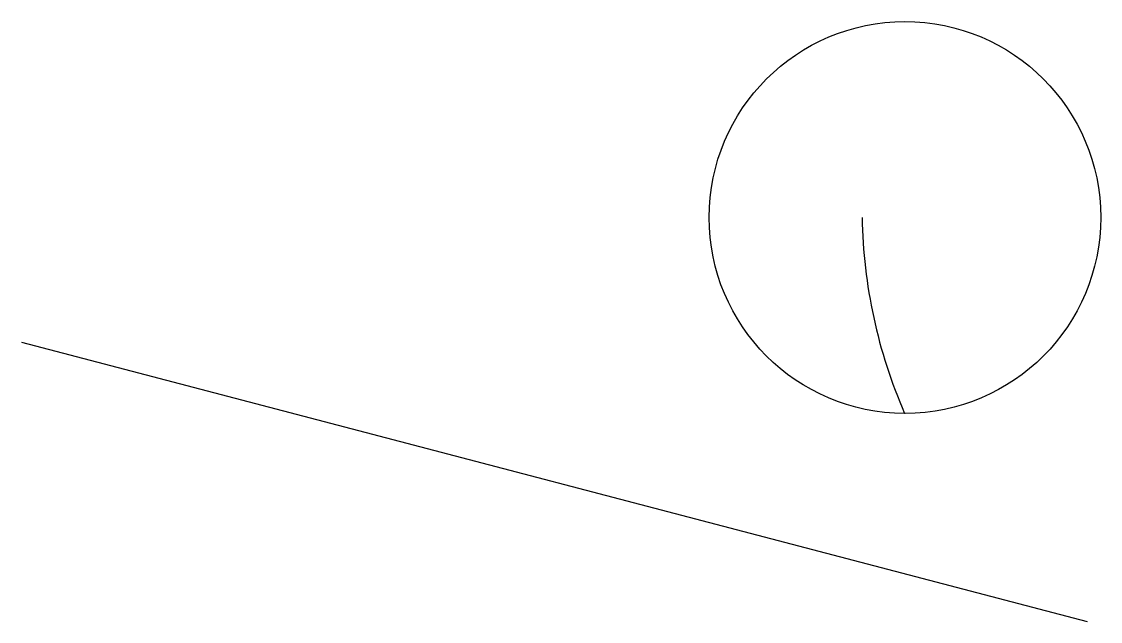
# Model space of a CAD drawing. Header units: inches. Extents: x 45.2 to 136.1, y 68.3 to 118.8.
import ezdxf

# ---------------------------------------------------------------- set-up
doc = ezdxf.new("R2010")
doc.units = ezdxf.units.IN
doc.header["$MEASUREMENT"] = 0

msp = doc.modelspace()

# ---------------------------------------------------------------- linework, layer by layer
msp.add_line((45.213, 91.813), (135.002, 68.285))
msp.add_lwpolyline([(116.052, 102.301, 0.099266), (119.632, 85.801, -1319.999242), (119.682, 85.801)], format="xyb")

doc.saveas('drawing.dxf')
